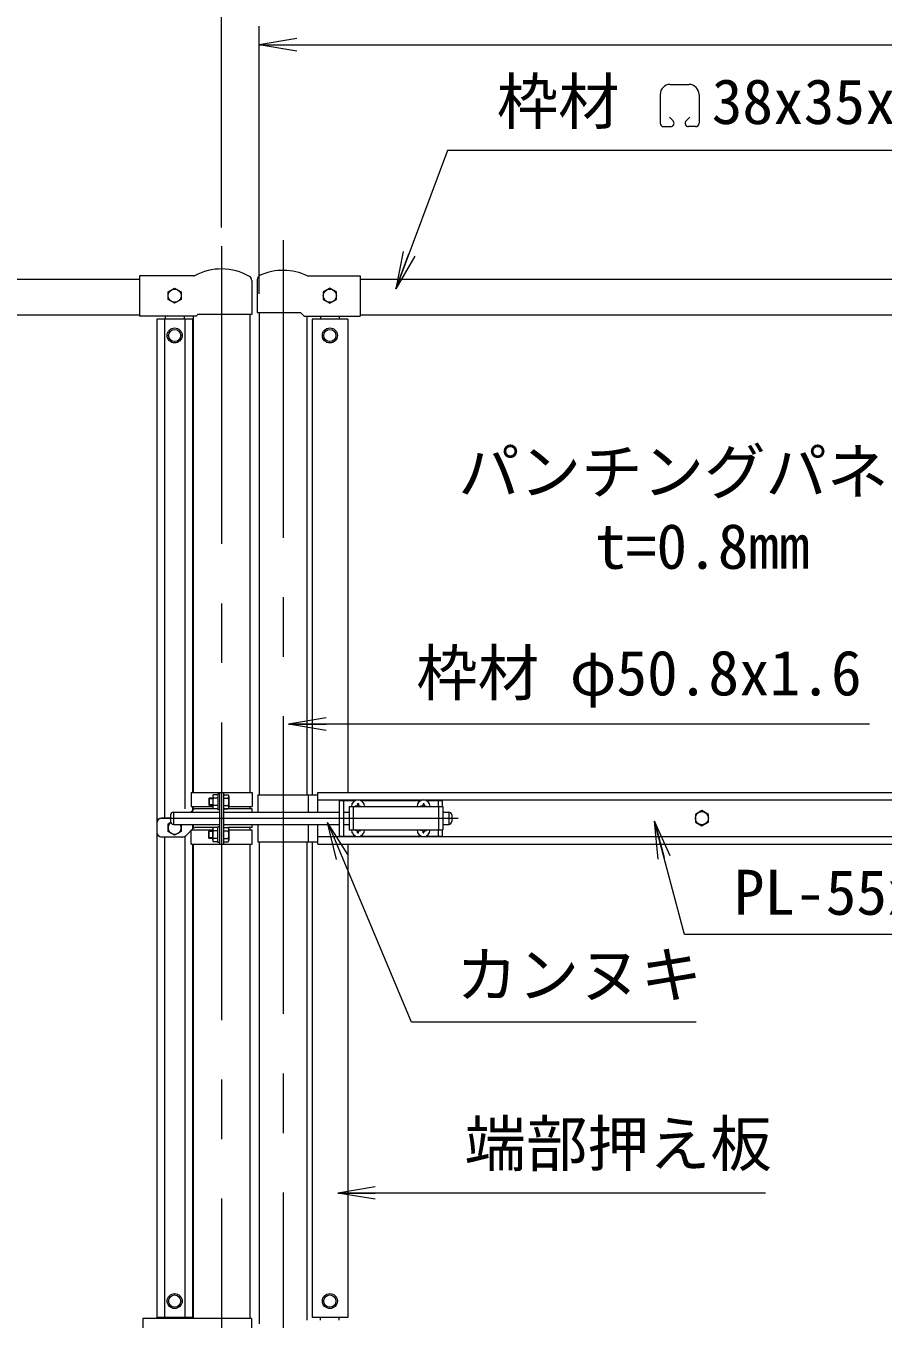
# Model space of a CAD drawing. Units: millimetres at full size; details may follow other scales. Extents: x -4200 to 4200, y -2970 to 2970.
# Drawn here: x -2828 to -1913, y -448 to 932 of the extents above; entities that cross this region are included whole.
import ezdxf
from ezdxf.enums import TextEntityAlignment as Align

# ---------------------------------------------------------------- set-up
doc = ezdxf.new("R2010")
doc.units = ezdxf.units.MM
doc.header["$LTSCALE"] = 10
doc.linetypes.add('DASHED', pattern=[7.5, 6, -1.5])
doc.linetypes.add('USER1', pattern=[50.8, 31.75, -6.35, 6.35, -6.35])
for name, color, linetype, lineweight in [('0-1_D-STR-TXT', 7, 'Continuous', 13), ('0-2_D-STR1', 1, 'Continuous', 18), ('0-3_D-BMK', 2, 'USER1', 13), ('0-4_D-STR3', 3, 'Continuous', 13), ('0-8_D-STR-DIM', 7, 'Continuous', 13), ('0-9_0', 7, 'Continuous', 18)]:
    doc.layers.add(name, color=color, linetype=linetype, lineweight=lineweight)
doc.styles.add('ＭＳ ゴシック', font='')
doc.styles.get('ＭＳ ゴシック').set_extended_font_data('MS Gothic')

# ---------------------------------------------------------------- blocks, each defined once
blk = doc.blocks.new('_Open')
at = {"layer": '0-9_0'}
blk.add_line((-10, 1.667), (0, 0), dxfattribs=at)
blk.add_lwpolyline([(-10, -1.667), (0, 0), (-10, 0)], dxfattribs=at)

msp = doc.modelspace()

# ---------------------------------------------------------------- linework, layer by layer
at = {"layer": '0-1_D-STR-TXT'}
for p, q in [((-2140.19, 869.1), (-2120.06, 869.1)), ((-2150.85, 858.45), (-2150.85, 827.77)), ((-2109.4, 858.45), (-2109.4, 827.77)), ((-2140.92, 834.17), (-2137.12, 830.37)), ((-2119.33, 834.17), (-2123.13, 830.37)), ((-2147.18, 824.1), (-2139.72, 824.1)), ((-2113.07, 824.1), (-2120.53, 824.1))]:
    msp.add_line(p, q, dxfattribs=at)
for points in [[(-1809.07, 798.46), (-2377.76, 798.46), (-2432.32, 652.8)], [(-1927.41, 186.81), (-2348.24, 186.81), (-2545.39, 186.81)], [(-2112.46, -131.11), (-2416.43, -131.11), (-2504.98, 79.99)], [(-1783.49, -37.8), (-2124.77, -37.8), (-2156.47, 81.26)], [(-2038.38, -313.43), (-2377.88, -313.43), (-2492.99, -313.43)]]:
    msp.add_lwpolyline(points, dxfattribs=at)
for centre, radius, start, end in [((-2140.19, 858.45), 10.66, 90, 180), ((-2120.06, 858.45), 10.66, 0, 90), ((-2147.18, 827.77), 3.67, 180, 270), ((-2139.72, 827.77), 3.67, 270, 45), ((-2120.53, 827.77), 3.67, 135, 270), ((-2113.07, 827.77), 3.67, 270, 0)]:
    msp.add_arc(centre, radius, start, end, dxfattribs=at)
at = {"layer": '0-2_D-STR1'}
for p, q in [((-3119.05, 661.37), (-2706.55, 661.37)), ((-2470.9, 661.37), (-1741.7, 661.37)), ((-3119.05, 623.37), (-2706.55, 623.37)), ((-2649.3, 621.77), (-2649.3, 113.87)), ((-2588.8, 623.77), (-2588.8, 113.87)), ((-2578.8, 625.77), (-2578.8, 111.37)), ((-2528, 621.77), (-2528, 111.37)), ((-2470.9, 623.37), (-1741.7, 623.37)), ((-2649.3, 98.87), (-2649.3, 95.46)), ((-2588.8, 98.87), (-2588.8, 96.37)), ((-2649.3, 79.87), (-2649.3, 75.46)), ((-2588.8, 76.37), (-2588.8, 73.87)), ((-2649.3, 58.87), (-2649.3, -447.23)), ((-2588.8, 58.87), (-2588.8, -447.23)), ((-2578.8, 61.37), (-2578.8, -453.03)), ((-2528, 61.37), (-2528, -449.03))]:
    msp.add_line(p, q, dxfattribs=at)
at = {"layer": '0-3_D-BMK'}
for p, q in [((-2619.05, 696.61), (-2619.05, -799.21)), ((-2553.4, 703.1), (-2553.4, -535.29)), ((-2684.09, 86.37), (-2364.09, 86.37))]:
    msp.add_line(p, q, dxfattribs=at)
at = {"layer": '0-4_D-STR3'}
for p, q in [((-2706.55, 664.77), (-2706.55, 621.77)), ((-2648.5, 664.77), (-2706.55, 664.77)), ((-2527.24, 664.77), (-2470.9, 664.77)), ((-2470.9, 664.77), (-2470.9, 621.77)), ((-2586.7, 659.99), (-2586.7, 623.77)), ((-2580.9, 660.95), (-2580.9, 625.77)), ((-2646.19, 621.77), (-2706.55, 621.77)), ((-2679.05, 621.77), (-2679.05, 618.87)), ((-2659.05, 621.77), (-2659.05, 618.87)), ((-2644.19, 623.77), (-2646.19, 621.77)), ((-2586.7, 623.77), (-2644.19, 623.77)), ((-2580.9, 625.77), (-2534.9, 625.77)), ((-2534.9, 625.77), (-2530.9, 621.77)), ((-2530.9, 621.77), (-2470.9, 621.77)), ((-2513.4, 621.77), (-2513.4, 618.87)), ((-2493.4, 621.77), (-2493.4, 618.87)), ((-2650.05, 618.87), (-2688.05, 618.87)), ((-2688.05, 618.87), (-2688.05, -446.13)), ((-2680.05, 618.87), (-2680.05, 86.37)), ((-2658.05, 618.87), (-2658.05, 96.37)), ((-2650.05, 618.87), (-2650.05, 113.87)), ((-2484.4, 618.87), (-2522.4, 618.87)), ((-2522.4, 618.87), (-2522.4, 111.37)), ((-2484.4, 618.87), (-2484.4, 113.87)), ((-2651.6, 113.87), (-2586.5, 113.87)), ((-2651.6, 113.87), (-2651.6, 98.87)), ((-2622.95, 111.37), (-2627.85, 111.37)), ((-2621.35, 112.37), (-2622.95, 112.37)), ((-2622.95, 112.37), (-2622.95, 95.37)), ((-2621.35, 113.87), (-2621.35, 58.87)), ((-2619.05, 113.87), (-2619.05, 58.87)), ((-2616.75, 113.87), (-2616.75, 58.87)), ((-2616.75, 112.77), (-2616.75, 94.97)), ((-2616.75, 111.37), (-2611.85, 111.37)), ((-2586.5, 113.87), (-2586.5, 98.87)), ((-2580.4, 111.37), (-2580.4, 92.87)), ((-2580.4, 111.37), (-2516.3, 111.37)), ((-2526.4, 111.37), (-2526.4, 92.87)), ((-2516.3, 113.87), (-1696.3, 113.87)), ((-2516.3, 92.87), (-2516.3, 113.87)), ((-2651.6, 98.87), (-2628.45, 98.87)), ((-2650.05, 98.87), (-2650.05, 92.87)), ((-2632.75, 107.19), (-2632.07, 107.87)), ((-2632.75, 107.19), (-2632.75, 100.54)), ((-2628.45, 107.19), (-2632.75, 107.19)), ((-2632.75, 100.54), (-2632.07, 99.87)), ((-2628.45, 100.54), (-2632.75, 100.54)), ((-2628.45, 107.87), (-2632.07, 107.87)), ((-2632.07, 107.87), (-2632.07, 99.87)), ((-2628.45, 99.87), (-2632.07, 99.87)), ((-2628.45, 109.69), (-2628.45, 98.09)), ((-2622.95, 107.87), (-2627.85, 107.87)), ((-2622.95, 99.87), (-2627.85, 99.87)), ((-2616.75, 107.87), (-2611.85, 107.87)), ((-2616.75, 99.87), (-2611.85, 99.87)), ((-2611.25, 109.69), (-2611.25, 98.09)), ((-2611.25, 98.87), (-2586.5, 98.87)), ((-2516.3, 105.87), (-1696.3, 105.87)), ((-2493.4, 105.37), (-2493.4, 67.37)), ((-2493.4, 105.37), (-2475.99, 105.37)), ((-2488.9, 105.37), (-2488.9, 67.37)), ((-2482.9, 98.87), (-2482.9, 73.87)), ((-2482.9, 98.87), (-2382.9, 98.87)), ((-2475.25, 99.29), (-2476.55, 99.26)), ((-2476.55, 99.26), (-2476.55, 98.87)), ((-2473.79, 102.02), (-2473.81, 100.72)), ((-2473.79, 102.02), (-2473, 102.02)), ((-2473, 102.02), (-2472.98, 100.72)), ((-2470.8, 105.37), (-2405.99, 105.37)), ((-2405.25, 99.29), (-2406.55, 99.26)), ((-2406.55, 99.26), (-2406.55, 98.87)), ((-2403.79, 102.02), (-2403.81, 100.72)), ((-2403.79, 102.02), (-2403, 102.02)), ((-2403, 102.02), (-2402.98, 100.72)), ((-2401.54, 99.29), (-2400.25, 99.26)), ((-2400.8, 105.37), (-2383.4, 105.37)), ((-2400.25, 99.26), (-2400.25, 98.87)), ((-2387.9, 105.37), (-2387.9, 98.87)), ((-2383.4, 105.37), (-2383.4, 98.87)), ((-2382.9, 98.87), (-2382.9, 73.87)), ((-2673.4, 86.37), (-2683.05, 86.37)), ((-2673.4, 89.87), (-2673.4, 82.87)), ((-2670.4, 92.87), (-2621.35, 92.87)), ((-2670.4, 92.87), (-2670.4, 79.87)), ((-2648.97, 95.78), (-2651.89, 92.87)), ((-2622.95, 96.37), (-2647.56, 96.37)), ((-2622.95, 96.37), (-2627.85, 96.37)), ((-2621.35, 95.37), (-2622.95, 95.37)), ((-2616.75, 96.37), (-2611.85, 96.37)), ((-2586.45, 96.37), (-2616.75, 96.37)), ((-2616.75, 92.87), (-2493.4, 92.87)), ((-2586.45, 92.87), (-2586.45, 96.37)), ((-2488.9, 92.87), (-2482.9, 92.87)), ((-2382.9, 92.87), (-2376.4, 92.87)), ((-2376.4, 92.87), (-2376.4, 79.87)), ((-2373.4, 89.87), (-2373.4, 82.87)), ((-2688.05, 81.37), (-2688.05, 71.37)), ((-2670.4, 79.87), (-2621.35, 79.87)), ((-2648.97, 75.78), (-2656.92, 67.83)), ((-2651.6, 73.87), (-2628.45, 73.87)), ((-2651.6, 58.87), (-2651.6, 73.87)), ((-2650.05, 79.87), (-2650.05, 74.71)), ((-2622.95, 76.37), (-2647.56, 76.37)), ((-2632.75, 72.19), (-2632.07, 72.87)), ((-2628.45, 72.19), (-2632.75, 72.19)), ((-2632.75, 65.54), (-2632.75, 72.19)), ((-2632.07, 64.87), (-2632.07, 72.87)), ((-2628.45, 72.87), (-2632.07, 72.87)), ((-2628.45, 63.05), (-2628.45, 74.65)), ((-2622.95, 76.37), (-2627.85, 76.37)), ((-2622.95, 72.87), (-2627.85, 72.87)), ((-2622.95, 60.37), (-2622.95, 77.37)), ((-2621.35, 77.37), (-2622.95, 77.37)), ((-2616.75, 79.87), (-2493.4, 79.87)), ((-2616.75, 76.37), (-2611.85, 76.37)), ((-2616.75, 72.87), (-2611.85, 72.87)), ((-2586.45, 76.37), (-2611.85, 76.37)), ((-2611.35, 73.87), (-2586.5, 73.87)), ((-2611.25, 74.69), (-2611.25, 63.09)), ((-2586.5, 58.87), (-2586.5, 73.87)), ((-2586.45, 76.37), (-2586.45, 79.87)), ((-2580.4, 79.87), (-2580.4, 61.37)), ((-2526.4, 79.87), (-2526.4, 61.37)), ((-2516.3, 58.87), (-2516.3, 79.87)), ((-2488.9, 79.87), (-2482.9, 79.87)), ((-2482.9, 73.87), (-2382.9, 73.87)), ((-2476.55, 73.47), (-2476.55, 73.87)), ((-2475.25, 73.45), (-2476.55, 73.47)), ((-2473.79, 70.72), (-2473.81, 72.01)), ((-2473.79, 70.72), (-2473, 70.72)), ((-2473, 70.72), (-2472.98, 72.01)), ((-2471.54, 73.45), (-2470.25, 73.47)), ((-2470.25, 73.47), (-2470.25, 73.87)), ((-2406.55, 73.47), (-2406.55, 73.87)), ((-2405.25, 73.45), (-2406.55, 73.47)), ((-2403.79, 70.72), (-2403.81, 72.01)), ((-2403.79, 70.72), (-2403, 70.72)), ((-2403, 70.72), (-2402.98, 72.01)), ((-2401.54, 73.45), (-2400.25, 73.47)), ((-2400.25, 73.47), (-2400.25, 73.87)), ((-2387.9, 73.87), (-2387.9, 67.37)), ((-2383.4, 73.87), (-2383.4, 67.37)), ((-2382.9, 79.87), (-2376.4, 79.87)), ((-2660.46, 66.37), (-2683.05, 66.37)), ((-2680.05, 66.37), (-2680.05, -446.13)), ((-2658.05, 66.99), (-2658.05, -446.13)), ((-2651.6, 58.87), (-2586.5, 58.87)), ((-2650.05, 58.87), (-2650.05, -446.13)), ((-2628.45, 65.54), (-2632.75, 65.54)), ((-2632.75, 65.54), (-2632.07, 64.87)), ((-2628.45, 64.87), (-2632.07, 64.87)), ((-2622.95, 64.87), (-2627.85, 64.87)), ((-2622.95, 61.37), (-2627.85, 61.37)), ((-2621.35, 60.37), (-2622.95, 60.37)), ((-2616.75, 64.87), (-2611.85, 64.87)), ((-2616.75, 61.37), (-2611.85, 61.37)), ((-2580.4, 61.37), (-2516.3, 61.37)), ((-2522.4, 61.37), (-2522.4, -446.13)), ((-2516.3, 66.87), (-1696.3, 66.87)), ((-2516.3, 58.87), (-1696.3, 58.87)), ((-2493.4, 67.37), (-2475.99, 67.37)), ((-2484.4, 58.87), (-2484.4, -446.13)), ((-2470.8, 67.37), (-2405.99, 67.37)), ((-2400.8, 67.37), (-2383.4, 67.37)), ((-2587.2, -447.23), (-2703.05, -447.23)), ((-2703.05, -447.23), (-2703.05, -490.23)), ((-2650.05, -446.13), (-2688.05, -446.13)), ((-2679.05, -447.23), (-2679.05, -446.13)), ((-2659.05, -447.23), (-2659.05, -446.13)), ((-2587.2, -447.23), (-2587.2, -479.23)), ((-2484.4, -446.13), (-2522.4, -446.13)), ((-2513.4, -449.03), (-2513.4, -446.13)), ((-2493.4, -449.03), (-2493.4, -446.13))]:
    msp.add_line(p, q, dxfattribs=at)
at = {"layer": '0-4_D-STR3', "linetype": 'DASHED'}
for p, q in [((-2478.4, 98.87), (-2478.4, 73.87)), ((-2387.4, 98.87), (-2387.4, 73.87))]:
    msp.add_line(p, q, dxfattribs=at)
at = {"layer": '0-4_D-STR3'}
for points in [[(-2669.05, 651.87), (-2662.03, 647.82), (-2662.03, 639.72), (-2669.05, 635.67), (-2676.06, 639.72), (-2676.06, 647.82)], [(-2503.4, 651.87), (-2510.41, 647.82), (-2510.41, 639.72), (-2503.4, 635.67), (-2496.38, 639.72), (-2496.38, 647.82)], [(-2106.3, 94.47), (-2113.31, 90.42), (-2113.31, 82.32), (-2106.3, 78.27), (-2099.28, 82.32), (-2099.28, 90.42)]]:
    msp.add_lwpolyline(points, close=True, dxfattribs=at)
for points in [[(-2471.54, 99.29), (-2470.25, 99.26), (-2470.25, 98.87)], [(-2662.03, 79.87), (-2662.03, 72.32), (-2669.05, 68.27), (-2676.06, 72.32), (-2676.06, 80.42), (-2673.28, 82.03)]]:
    msp.add_lwpolyline(points, dxfattribs=at)
for centre, radius in [((-2669.05, 643.77), 7.03), ((-2503.4, 643.77), 7.03), ((-2669.05, 601.37), 8), ((-2669.05, 601.37), 6.5), ((-2503.4, 601.37), 8), ((-2503.4, 601.37), 6.5), ((-2106.3, 86.37), 7.03), ((-2669.05, -428.63), 8), ((-2669.05, -428.63), 6.5), ((-2503.4, -428.63), 8), ((-2503.4, -428.63), 6.5)]:
    msp.add_circle(centre, radius, dxfattribs=at)
for centre, radius, start, end in [((-2648.5, 666.37), 1.6, 270, 298.56841), ((-2619.05, 612.27), 60, 60.18027, 118.56841), ((-2591.7, 659.99), 5, 0, 60.18027), ((-2575.9, 660.95), 5, 114.14774, 180), ((-2553.4, 610.77), 60, 64.15807, 114.14774), ((-2625.6, 109.62), 2.85, 142.09851, 217.90149), ((-2614.09, 109.62), 2.85, 322.09851, 37.90149), ((-2614.81, 103.87), 13.63, 162.93847, 197.06153), ((-2625.59, 98.12), 2.85, 142.14171, 217.85829), ((-2624.88, 103.87), 13.63, 342.93847, 17.06153), ((-2614.1, 98.12), 2.85, 322.14171, 37.85829), ((-2473.4, 98.87), 7, 0, 180), ((-2475.3, 100.77), 1.49, 270, 0), ((-2471.49, 100.77), 1.49, 180, 270), ((-2403.4, 98.87), 7, 0, 180), ((-2405.3, 100.77), 1.49, 270, 0), ((-2401.49, 100.77), 1.49, 180, 270), ((-2683.05, 81.37), 5, 90, 180), ((-2670.4, 89.87), 3, 90, 180), ((-2670.4, 82.87), 3, 180, 270), ((-2647.56, 94.37), 2, 90, 135), ((-2376.4, 89.87), 3, 0, 90), ((-2376.4, 82.87), 3, 270, 0), ((-2683.05, 71.37), 5, 180, 270), ((-2669.05, 76.37), 7.03, 126.8678, 29.83915), ((-2647.56, 74.37), 2, 90, 135), ((-2625.59, 74.62), 2.85, 142.14171, 217.85829), ((-2614.81, 68.87), 13.63, 162.93847, 197.06153), ((-2624.88, 68.87), 13.63, 342.93847, 17.06153), ((-2614.09, 74.62), 2.85, 322.09851, 37.90149), ((-2473.4, 73.87), 7, 180, 0), ((-2475.3, 71.96), 1.49, 0, 90), ((-2471.49, 71.96), 1.49, 90, 180), ((-2403.4, 73.87), 7, 180, 0), ((-2405.3, 71.96), 1.49, 0, 90), ((-2401.49, 71.96), 1.49, 90, 180), ((-2660.46, 71.37), 5, 270, 315), ((-2625.6, 63.12), 2.85, 142.09851, 217.90149), ((-2614.1, 63.12), 2.85, 322.14171, 37.85829)]:
    msp.add_arc(centre, radius, start, end, dxfattribs=at)
at = {"layer": '0-8_D-STR-DIM'}
for p, q in [((-2619.05, 716.61), (-2619.05, 1051.37)), ((-2578.8, 645.77), (-2578.8, 931.37)), ((-2578.8, 911.37), (-1633.8, 911.37))]:
    msp.add_line(p, q, dxfattribs=at)

# ---------------------------------------------------------------- block references
at = {"layer": '0-1_D-STR-TXT', "xscale": 4, "yscale": 4}
for p, rotation in [((-2433.02, 650.93), 249.46512), ((-2547.39, 186.81), 180), ((-2505.76, 81.84), 112.75763), ((-2156.99, 83.19), 104.91069), ((-2494.99, -313.43), 180)]:
    msp.add_blockref('_Open', p, dxfattribs=dict(at, rotation=rotation))
at = {"layer": '0-8_D-STR-DIM', "xscale": 4, "yscale": 4, "rotation": 180}
msp.add_blockref('_Open', (-2578.8, 911.37), dxfattribs=at)

# ---------------------------------------------------------------- texts
at = {"layer": '0-1_D-STR-TXT', "style": 'ＭＳ ゴシック'}
for s, p in [('枠材 \u300038x35x1.6', (-2325.31, 812.44)), ('パンチングパネル', (-2366.44, 417.63)), ('t=0.8mm', (-2220.25, 338.01)), ('枠材 φ50.8x1.6', (-2411.17, 202.95)), ('PL-55x1.6', (-2072.32, -31.06)), ('カンヌキ', (-2368.55, -119.03)), ('端部押え板', (-2359.7, -299.2))]:
    msp.add_text(s, height=48.09, dxfattribs=at).set_placement(p, align=Align.BOTTOM_LEFT)

doc.saveas('drawing.dxf')
